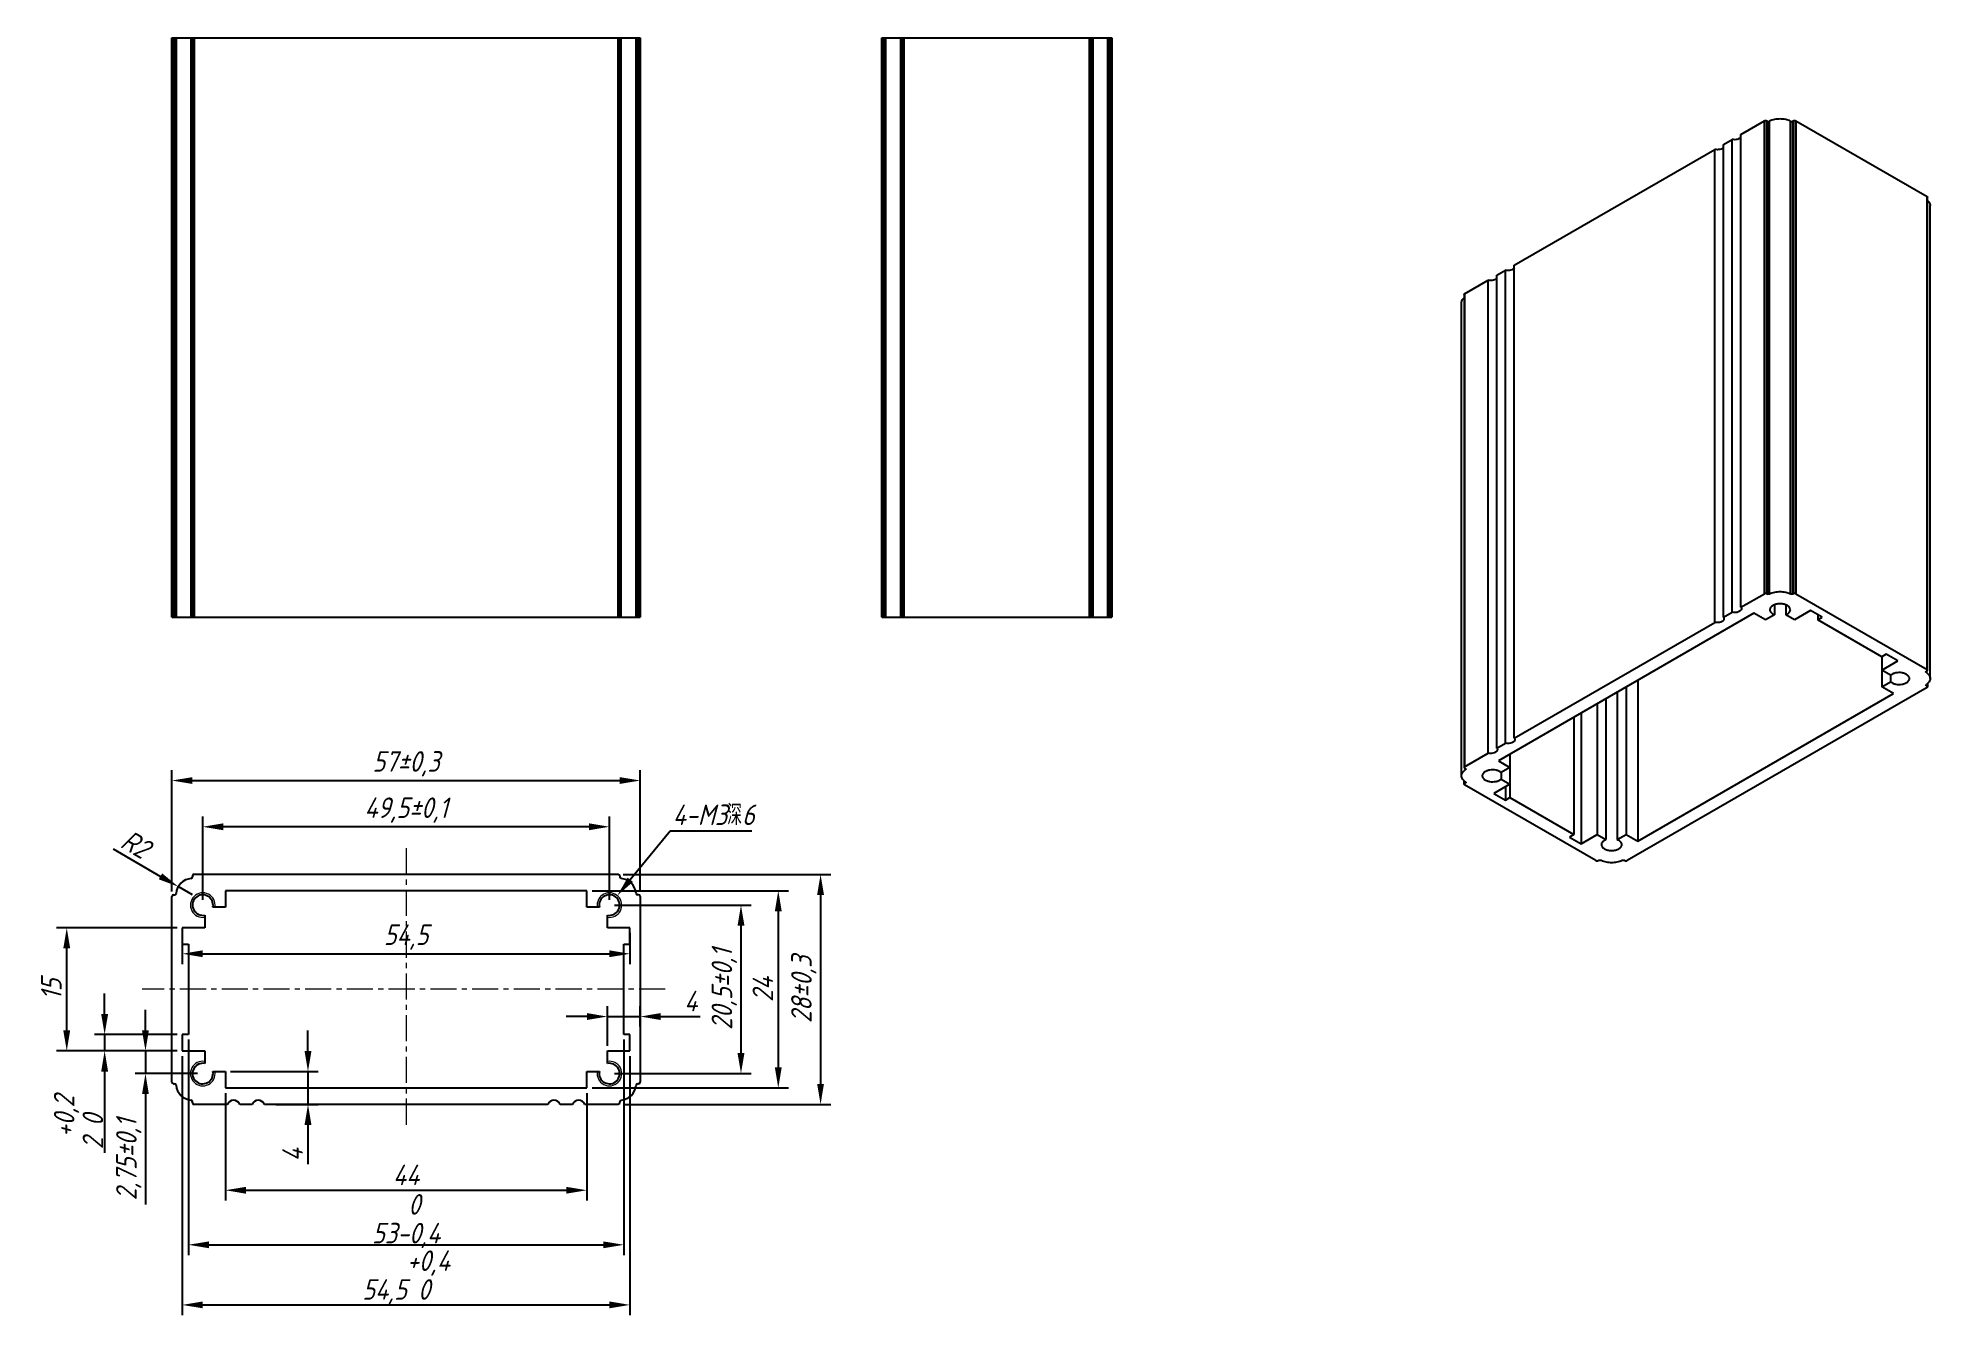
# Model space of a CAD drawing. Header units: millimetres. Extents: x 1992 to 2222, y 569 to 724.
import ezdxf

# ---------------------------------------------------------------- set-up
doc = ezdxf.new("R2010")
doc.units = ezdxf.units.MM
doc.header["$PDMODE"] = 35
doc.linetypes.add('CENTER', pattern=[50.8, 31.75, -6.35, 6.35, -6.35])
for name, color, linetype, lineweight in [('图层1', 3, 'Continuous', 25), ('图层3', 1, 'CENTER', 9), ('图层4', 6, 'Continuous', 13)]:
    doc.layers.add(name, color=color, linetype=linetype, lineweight=lineweight)
doc.styles.add('样式 1', font='gbeitc.shx')
doc.dimstyles.new('ISO-25', dxfattribs={"dimtxt": 2.5, "dimasz": 2.5, "dimexe": 1.25, "dimexo": 0.625, "dimtad": 1, "dimtxsty": '样式 1', "dimcen": 2.5, "dimadec": 0, "dimazin": 0, "dimtfac": 1, "dimtmove": 0, "dimatfit": 3, "dimfxl": 1, "dimarcsym": 0})
doc.dimstyles.new('ISO-25$3', dxfattribs={"dimtxt": 2.5, "dimasz": 2.5, "dimexe": 1.25, "dimexo": 0.625, "dimtad": 1, "dimtih": 1, "dimtoh": 1, "dimtxsty": '样式 1', "dimcen": 0, "dimadec": 0, "dimazin": 0, "dimtfac": 1, "dimtofl": 0, "dimtmove": 0, "dimatfit": 3, "dimfxl": 1, "dimarcsym": 0})

# ---------------------------------------------------------------- blocks, each defined once
blk = doc.blocks.new('*D0')
at = {"layer": 'Defpoints', "color": 0}
for p in [(2065.07, 633.78), (2008.07, 619.66), (2065.07, 619.66)]:
    blk.add_point(p, dxfattribs=at)
at = {"layer": '图层4', "color": 0, "lineweight": -2}
for p, q in [((2008.07, 620.29), (2008.07, 635.03)), ((2010.57, 633.78), (2062.57, 633.78)), ((2065.07, 620.29), (2065.07, 635.03))]:
    blk.add_line(p, q, dxfattribs=at)
at = {"layer": '图层4', "color": 0}
for points in [[(2010.57, 634.19), (2010.57, 633.36), (2008.07, 633.78)], [(2062.57, 634.19), (2062.57, 633.36), (2065.07, 633.78)]]:
    blk.add_solid(points, dxfattribs=at)
at = {"layer": '图层4', "color": 0, "insert": (2036.57, 635.81), "char_height": 2.5, "attachment_point": 5, "style": '样式 1'}
blk.add_mtext('57±0,3', dxfattribs=at)
blk = doc.blocks.new('*D1')
at = {"layer": 'Defpoints', "color": 0}
for p in [(2062.37, 622.36), (2062.37, 594.36), (2087.02, 594.36)]:
    blk.add_point(p, dxfattribs=at)
at = {"layer": '图层4', "color": 0, "lineweight": -2}
for p, q in [((2063, 622.36), (2088.27, 622.36)), ((2087.02, 619.86), (2087.02, 596.86)), ((2063, 594.36), (2088.27, 594.36))]:
    blk.add_line(p, q, dxfattribs=at)
at = {"layer": '图层4', "color": 0}
for points in [[(2086.6, 619.86), (2087.43, 619.86), (2087.02, 622.36)], [(2086.6, 596.86), (2087.43, 596.86), (2087.02, 594.36)]]:
    blk.add_solid(points, dxfattribs=at)
at = {"layer": '图层4', "color": 0, "insert": (2084.98, 608.36), "char_height": 2.5, "attachment_point": 5, "rotation": 90, "style": '样式 1'}
blk.add_mtext('28±0,3', dxfattribs=at)
blk = doc.blocks.new('*D2')
at = {"layer": 'Defpoints', "color": 0}
for p in [(2014.57, 596.37), (2058.57, 596.37), (2058.57, 583.91)]:
    blk.add_point(p, dxfattribs=at)
at = {"layer": '图层4', "color": 0, "lineweight": -2}
for p, q in [((2014.57, 595.74), (2014.57, 582.66)), ((2058.57, 595.74), (2058.57, 582.66)), ((2017.07, 583.91), (2056.07, 583.91))]:
    blk.add_line(p, q, dxfattribs=at)
at = {"layer": '图层4', "color": 0}
for points in [[(2017.07, 584.32), (2017.07, 583.49), (2014.57, 583.91)], [(2056.07, 584.32), (2056.07, 583.49), (2058.57, 583.91)]]:
    blk.add_solid(points, dxfattribs=at)
at = {"layer": '图层4', "color": 0, "insert": (2036.57, 585.78), "char_height": 2.5, "attachment_point": 5, "style": '样式 1'}
blk.add_mtext('44', dxfattribs=at)
blk = doc.blocks.new('*D3')
at = {"layer": 'Defpoints', "color": 0}
for p in [(2009.32, 600.86), (2063.82, 600.86), (2063.82, 569.95)]:
    blk.add_point(p, dxfattribs=at)
at = {"layer": '图层4', "color": 0, "lineweight": -2}
for p, q in [((2009.32, 600.24), (2009.32, 568.7)), ((2063.82, 600.24), (2063.82, 568.7)), ((2011.82, 569.95), (2061.32, 569.95))]:
    blk.add_line(p, q, dxfattribs=at)
at = {"layer": '图层4', "color": 0}
for points in [[(2011.82, 570.37), (2011.82, 569.54), (2009.32, 569.95)], [(2061.32, 570.37), (2061.32, 569.54), (2063.82, 569.95)]]:
    blk.add_solid(points, dxfattribs=at)
at = {"layer": '图层4', "color": 0, "insert": (2036.57, 573.29), "char_height": 2.5, "attachment_point": 5, "style": '样式 1'}
blk.add_mtext('54,5\\S+0,4^  0;', dxfattribs=at)
blk = doc.blocks.new('*D4')
at = {"layer": 'Defpoints', "color": 0}
for p in [(1995.27, 615.86), (2009.32, 615.86), (2009.32, 600.86)]:
    blk.add_point(p, dxfattribs=at)
at = {"layer": '图层4', "color": 0, "lineweight": -2}
for p, q in [((2008.7, 615.86), (1994.02, 615.86)), ((1995.27, 603.36), (1995.27, 613.36)), ((2008.7, 600.86), (1994.02, 600.86))]:
    blk.add_line(p, q, dxfattribs=at)
at = {"layer": '图层4', "color": 0}
for points in [[(1994.85, 613.36), (1995.68, 613.36), (1995.27, 615.86)], [(1994.85, 603.36), (1995.68, 603.36), (1995.27, 600.86)]]:
    blk.add_solid(points, dxfattribs=at)
at = {"layer": '图层4', "color": 0, "insert": (1993.39, 608.36), "char_height": 2.5, "attachment_point": 5, "rotation": 90, "style": '样式 1'}
blk.add_mtext('15', dxfattribs=at)
blk = doc.blocks.new('*D5')
at = {"layer": 'Defpoints', "color": 0}
for p in [(2009.32, 602.86), (1999.88, 600.86), (2009.32, 600.86)]:
    blk.add_point(p, dxfattribs=at)
at = {"layer": '图层4', "color": 0, "lineweight": -2}
for p, q in [((1999.88, 605.36), (1999.88, 607.86)), ((2008.7, 602.86), (1998.63, 602.86)), ((1999.88, 602.86), (1999.88, 600.86)), ((2008.7, 600.86), (1998.63, 600.86)), ((1999.88, 598.36), (1999.88, 588.47))]:
    blk.add_line(p, q, dxfattribs=at)
at = {"layer": '图层4', "color": 0}
for points in [[(1999.46, 605.36), (2000.3, 605.36), (1999.88, 602.86)], [(1999.46, 598.36), (2000.3, 598.36), (1999.88, 600.86)]]:
    blk.add_solid(points, dxfattribs=at)
at = {"layer": '图层4', "color": 0, "insert": (1996.7, 592.17), "char_height": 2.5, "attachment_point": 5, "rotation": 90, "style": '样式 1'}
blk.add_mtext('2\\S+0,2^  0;', dxfattribs=at)
blk = doc.blocks.new('*D6')
at = {"layer": 'Defpoints', "color": 0}
for p in [(2058.57, 620.36), (2058.57, 596.37), (2081.87, 596.37)]:
    blk.add_point(p, dxfattribs=at)
at = {"layer": '图层4', "color": 0, "lineweight": -2}
for p, q in [((2059.2, 620.36), (2083.12, 620.36)), ((2081.87, 617.86), (2081.87, 598.87)), ((2059.2, 596.37), (2083.12, 596.37))]:
    blk.add_line(p, q, dxfattribs=at)
at = {"layer": '图层4', "color": 0}
for points in [[(2081.45, 617.86), (2082.29, 617.86), (2081.87, 620.36)], [(2081.45, 598.87), (2082.29, 598.87), (2081.87, 596.37)]]:
    blk.add_solid(points, dxfattribs=at)
at = {"layer": '图层4', "color": 0, "insert": (2079.99, 608.36), "char_height": 2.5, "attachment_point": 5, "rotation": 90, "style": '样式 1'}
blk.add_mtext('24', dxfattribs=at)
blk = doc.blocks.new('*D8')
at = {"layer": 'Defpoints', "color": 0}
for p in [(2011.82, 628.15), (2011.82, 618.61), (2061.32, 618.61)]:
    blk.add_point(p, dxfattribs=at)
at = {"layer": '图层4', "color": 0, "lineweight": -2}
for p, q in [((2011.82, 619.24), (2011.82, 629.4)), ((2061.32, 619.24), (2061.32, 629.4)), ((2058.82, 628.15), (2014.32, 628.15))]:
    blk.add_line(p, q, dxfattribs=at)
at = {"layer": '图层4', "color": 0}
for points in [[(2014.32, 628.57), (2014.32, 627.73), (2011.82, 628.15)], [(2058.82, 628.57), (2058.82, 627.73), (2061.32, 628.15)]]:
    blk.add_solid(points, dxfattribs=at)
at = {"layer": '图层4', "color": 0, "insert": (2036.57, 630.18), "char_height": 2.5, "attachment_point": 5, "style": '样式 1'}
blk.add_mtext('49,5±0,1', dxfattribs=at)
blk = doc.blocks.new('*D9')
at = {"layer": 'Defpoints', "color": 0}
for p in [(2010.07, 602.86), (2063.07, 602.86), (2063.07, 577.27)]:
    blk.add_point(p, dxfattribs=at)
at = {"layer": '图层4', "color": 0, "lineweight": -2}
for p, q in [((2010.07, 602.24), (2010.07, 576.02)), ((2063.07, 602.24), (2063.07, 576.02)), ((2012.57, 577.27), (2060.57, 577.27))]:
    blk.add_line(p, q, dxfattribs=at)
at = {"layer": '图层4', "color": 0}
for points in [[(2012.57, 577.68), (2012.57, 576.85), (2010.07, 577.27)], [(2060.57, 577.68), (2060.57, 576.85), (2063.07, 577.27)]]:
    blk.add_solid(points, dxfattribs=at)
at = {"layer": '图层4', "color": 0, "insert": (2036.57, 580.44), "char_height": 2.5, "attachment_point": 5, "style": '样式 1'}
blk.add_mtext('53\\S 0^ -0,4;', dxfattribs=at)
blk = doc.blocks.new('*D10')
at = {"layer": 'Defpoints', "color": 0}
for p in [(2061.32, 618.61), (2061.32, 598.11), (2077.33, 598.11)]:
    blk.add_point(p, dxfattribs=at)
at = {"layer": '图层4', "color": 0, "lineweight": -2}
for p, q in [((2061.95, 618.61), (2078.58, 618.61)), ((2077.33, 616.11), (2077.33, 600.61)), ((2061.95, 598.11), (2078.58, 598.11))]:
    blk.add_line(p, q, dxfattribs=at)
at = {"layer": '图层4', "color": 0}
for points in [[(2076.91, 616.11), (2077.75, 616.11), (2077.33, 618.61)], [(2076.91, 600.61), (2077.75, 600.61), (2077.33, 598.11)]]:
    blk.add_solid(points, dxfattribs=at)
at = {"layer": '图层4', "color": 0, "insert": (2075.3, 608.36), "char_height": 2.5, "attachment_point": 5, "rotation": 90, "style": '样式 1'}
blk.add_mtext('20,5±0,1', dxfattribs=at)
blk = doc.blocks.new('*D11')
at = {"layer": 'Defpoints', "color": 0}
for p in [(2014.57, 598.36), (2024.63, 598.36), (2020.1, 594.36)]:
    blk.add_point(p, dxfattribs=at)
at = {"layer": '图层4', "color": 0, "lineweight": -2}
for p, q in [((2024.63, 600.86), (2024.63, 603.36)), ((2015.2, 598.36), (2025.88, 598.36)), ((2024.63, 598.36), (2024.63, 594.36)), ((2020.72, 594.36), (2025.88, 594.36)), ((2024.63, 591.86), (2024.63, 587.07))]:
    blk.add_line(p, q, dxfattribs=at)
at = {"layer": '图层4', "color": 0}
for points in [[(2024.21, 600.86), (2025.05, 600.86), (2024.63, 598.36)], [(2024.21, 591.86), (2025.05, 591.86), (2024.63, 594.36)]]:
    blk.add_solid(points, dxfattribs=at)
at = {"layer": '图层4', "color": 0, "insert": (2022.75, 588.22), "char_height": 2.5, "attachment_point": 5, "rotation": 90, "style": '样式 1'}
blk.add_mtext('4', dxfattribs=at)
blk = doc.blocks.new('*D12')
at = {"layer": 'Defpoints', "color": 0}
for p in [(2065.07, 605.05), (2065.07, 603.2), (2061.07, 600.86)]:
    blk.add_point(p, dxfattribs=at)
at = {"layer": '图层4', "color": 0, "lineweight": -2}
for p, q in [((2061.07, 601.49), (2061.07, 606.3)), ((2065.07, 603.82), (2065.07, 606.3)), ((2058.57, 605.05), (2056.07, 605.05)), ((2061.07, 605.05), (2065.07, 605.05)), ((2067.57, 605.05), (2072.36, 605.05))]:
    blk.add_line(p, q, dxfattribs=at)
at = {"layer": '图层4', "color": 0}
for points in [[(2058.57, 605.47), (2058.57, 604.63), (2061.07, 605.05)], [(2067.57, 605.47), (2067.57, 604.63), (2065.07, 605.05)]]:
    blk.add_solid(points, dxfattribs=at)
at = {"layer": '图层4', "color": 0, "insert": (2071.22, 606.93), "char_height": 2.5, "attachment_point": 5, "style": '样式 1'}
blk.add_mtext('4', dxfattribs=at)
blk = doc.blocks.new('*D13')
at = {"layer": 'Defpoints', "color": 0}
for p in [(2008.84, 620.86), (2010.57, 619.86)]:
    blk.add_point(p, dxfattribs=at)
at = {"layer": '图层4', "color": 0, "lineweight": -2}
for p, q in [((2000.9, 625.45), (2006.68, 622.11)), ((2010.57, 619.86), (2008.84, 620.86))]:
    blk.add_line(p, q, dxfattribs=at)
at = {"layer": '图层4', "color": 0}
blk.add_solid([(2006.88, 622.48), (2006.47, 621.75), (2008.84, 620.86)], dxfattribs=at)
at = {"layer": '图层4', "color": 0, "insert": (2003.64, 626.03), "char_height": 2.5, "attachment_point": 5, "rotation": 329.9799, "style": '样式 1'}
blk.add_mtext('R2', dxfattribs=at)
blk = doc.blocks.new('*D14')
at = {"layer": 'Defpoints', "color": 0}
for p in [(2062.27, 619.77), (2060.37, 617.45)]:
    blk.add_point(p, dxfattribs=at)
at = {"layer": '图层4', "color": 0, "lineweight": -2}
for p, q in [((2068.73, 627.63), (2063.86, 621.7)), ((2078.67, 627.63), (2068.73, 627.63))]:
    blk.add_line(p, q, dxfattribs=at)
at = {"layer": '图层4', "color": 0}
blk.add_solid([(2063.54, 621.97), (2064.18, 621.44), (2062.27, 619.77)], dxfattribs=at)
at = {"layer": '图层4', "color": 0, "insert": (2074.01, 629.61), "char_height": 2.5, "attachment_point": 5, "style": '样式 1'}
blk.add_mtext('4-M3{\\Ftxt,gbcbig|c134;深}6', dxfattribs=at)
blk = doc.blocks.new('*D21')
at = {"layer": 'Defpoints', "color": 0}
for p in [(2004.85, 600.86), (2009.32, 600.86), (2011.82, 598.11)]:
    blk.add_point(p, dxfattribs=at)
at = {"layer": '图层4', "color": 0, "lineweight": -2}
for p, q in [((2004.85, 603.36), (2004.85, 605.86)), ((2008.7, 600.86), (2003.6, 600.86)), ((2004.85, 600.86), (2004.85, 598.11)), ((2011.2, 598.11), (2003.6, 598.11)), ((2004.85, 595.61), (2004.85, 582.18))]:
    blk.add_line(p, q, dxfattribs=at)
at = {"layer": '图层4', "color": 0}
for points in [[(2004.43, 603.36), (2005.26, 603.36), (2004.85, 600.86)], [(2004.43, 595.61), (2005.26, 595.61), (2004.85, 598.11)]]:
    blk.add_solid(points, dxfattribs=at)
at = {"layer": '图层4', "color": 0, "insert": (2002.82, 587.64), "char_height": 2.5, "attachment_point": 5, "rotation": 90, "style": '样式 1'}
blk.add_mtext('2,75±0,1', dxfattribs=at)
blk = doc.blocks.new('*D30')
at = {"layer": 'Defpoints', "color": 0}
for p in [(2009.32, 615.86), (2063.82, 615.86), (2063.82, 612.69)]:
    blk.add_point(p, dxfattribs=at)
at = {"layer": '图层4', "color": 0, "lineweight": -2}
for p, q in [((2009.32, 615.24), (2009.32, 611.44)), ((2063.82, 615.24), (2063.82, 611.44)), ((2011.82, 612.69), (2061.32, 612.69))]:
    blk.add_line(p, q, dxfattribs=at)
at = {"layer": '图层4', "color": 0}
for points in [[(2011.82, 613.11), (2011.82, 612.28), (2009.32, 612.69)], [(2061.32, 613.11), (2061.32, 612.28), (2063.82, 612.69)]]:
    blk.add_solid(points, dxfattribs=at)
at = {"layer": '图层4', "color": 0, "insert": (2036.57, 614.72), "char_height": 2.5, "attachment_point": 5, "style": '样式 1'}
blk.add_mtext('54,5', dxfattribs=at)

msp = doc.modelspace()

# ---------------------------------------------------------------- linework, layer by layer
at = {"layer": '图层1'}
for p, q in [((2008.071, 653.677), (2008.071, 724.177)), ((2008.071, 724.177), (2065.071, 724.177)), ((2008.271, 653.677), (2008.271, 724.177)), ((2008.381, 724.177), (2008.381, 653.677)), ((2008.58, 724.177), (2008.58, 653.677)), ((2010.39, 724.177), (2010.39, 653.677)), ((2010.571, 724.177), (2010.571, 653.677)), ((2010.771, 724.177), (2010.771, 653.677)), ((2062.371, 653.677), (2062.371, 724.177)), ((2062.571, 653.677), (2062.571, 724.177)), ((2062.753, 653.677), (2062.753, 724.177)), ((2064.563, 653.677), (2064.563, 724.177)), ((2064.762, 653.677), (2064.762, 724.177)), ((2064.871, 724.177), (2064.871, 653.677)), ((2065.071, 724.177), (2065.071, 653.677)), ((2094.46, 653.677), (2094.46, 724.177)), ((2094.46, 724.177), (2122.46, 724.177)), ((2094.66, 653.677), (2094.66, 724.177)), ((2094.769, 653.677), (2094.769, 724.177)), ((2094.969, 653.677), (2094.969, 724.177)), ((2096.779, 653.677), (2096.779, 724.177)), ((2096.96, 724.177), (2096.96, 653.677)), ((2097.16, 724.177), (2097.16, 653.677)), ((2119.76, 653.677), (2119.76, 724.177)), ((2119.96, 653.677), (2119.96, 724.177)), ((2120.142, 724.177), (2120.142, 653.677)), ((2121.952, 724.177), (2121.952, 653.677)), ((2122.151, 724.177), (2122.151, 653.677)), ((2122.26, 724.177), (2122.26, 653.677)), ((2122.46, 724.177), (2122.46, 653.677)), ((2199.031, 712.431), (2201.895, 714.084)), ((2201.895, 656.521), (2201.895, 714.084)), ((2202.177, 656.521), (2202.177, 714.084)), ((2202.177, 714.084), (2202.255, 714.04)), ((2202.255, 656.476), (2202.255, 714.04)), ((2202.524, 656.469), (2202.524, 714.033)), ((2205.084, 656.469), (2205.084, 714.033)), ((2205.43, 714.084), (2205.353, 714.04)), ((2205.353, 656.476), (2205.353, 714.04)), ((2205.43, 714.084), (2205.43, 656.521)), ((2205.713, 714.084), (2205.713, 656.521)), ((2205.713, 714.084), (2221.694, 704.858)), ((2196.91, 711.206), (2197.97, 711.819)), ((2197.97, 654.255), (2197.97, 711.819)), ((2199.031, 654.868), (2199.031, 712.431)), ((2171.454, 696.51), (2195.849, 710.594)), ((2195.849, 653.031), (2195.849, 710.594)), ((2196.91, 653.643), (2196.91, 711.206)), ((2221.694, 647.295), (2221.694, 704.858)), ((2221.752, 647.213), (2221.752, 704.776)), ((2222.067, 646.192), (2222.067, 703.756)), ((2169.332, 695.285), (2170.393, 695.897)), ((2170.393, 638.334), (2170.393, 695.897)), ((2171.454, 638.946), (2171.454, 696.51)), ((2165.408, 693.019), (2168.272, 694.673)), ((2168.272, 637.109), (2168.272, 694.673)), ((2169.332, 637.722), (2169.332, 695.285)), ((2165.034, 634.354), (2165.034, 691.917)), ((2165.349, 692.938), (2165.349, 635.374)), ((2165.408, 693.019), (2165.408, 635.456)), ((2199.031, 654.868), (2201.895, 656.521)), ((2202.177, 656.521), (2202.255, 656.476)), ((2205.43, 656.521), (2205.353, 656.476)), ((2205.713, 656.521), (2221.694, 647.295)), ((2200.623, 654.152), (2169.511, 636.19)), ((2196.91, 653.643), (2197.97, 654.255)), ((2202.036, 653.337), (2200.623, 654.152)), ((2203.115, 655.154), (2203.115, 653.959)), ((2204.493, 655.154), (2204.493, 653.959)), ((2207.516, 654.459), (2205.572, 653.337)), ((2208.93, 653.643), (2207.516, 654.459)), ((2008.071, 653.677), (2065.071, 653.677)), ((2094.46, 653.677), (2122.46, 653.677)), ((2171.454, 638.946), (2195.849, 653.031)), ((2203.115, 653.959), (2202.036, 653.337)), ((2205.572, 653.337), (2204.493, 653.959)), ((2208.4, 653.949), (2208.4, 653.337)), ((2208.4, 653.337), (2208.93, 653.643)), ((2216.178, 648.846), (2208.4, 653.337)), ((2216.708, 649.152), (2216.178, 648.846)), ((2216.178, 648.846), (2216.178, 645.172)), ((2216.178, 647.213), (2218.123, 648.336)), ((2217.257, 646.59), (2216.178, 647.213)), ((2218.123, 648.336), (2216.708, 649.152)), ((2185.065, 645.17), (2185.065, 627.209)), ((2221.694, 645.09), (2185.207, 624.025)), ((2186.478, 645.986), (2186.478, 626.394)), ((2216.178, 645.172), (2217.257, 645.795)), ((2217.591, 644.356), (2216.178, 645.172)), ((2217.257, 646.59), (2217.257, 645.795)), ((2221.558, 647.005), (2221.566, 647.038)), ((2221.558, 645.38), (2221.562, 645.403)), ((2221.604, 647.075), (2221.604, 646.931)), ((2221.694, 647.131), (2221.616, 647.087)), ((2221.616, 645.454), (2221.616, 645.298)), ((2221.694, 645.253), (2221.616, 645.298)), ((2221.694, 645.532), (2221.694, 645.253)), ((2221.752, 645.584), (2221.752, 645.172)), ((2181.53, 643.129), (2181.53, 627.209)), ((2182.608, 643.752), (2182.608, 626.587)), ((2183.987, 644.547), (2183.987, 626.587)), ((2186.478, 626.394), (2217.591, 644.356)), ((2178.701, 641.496), (2178.701, 627.209)), ((2179.585, 642.006), (2179.585, 626.087)), ((2169.332, 637.722), (2170.393, 638.334)), ((2165.408, 635.456), (2168.272, 637.109)), ((2169.511, 636.19), (2170.923, 635.374)), ((2170.923, 637.005), (2170.923, 631.7)), ((2165.349, 633.333), (2165.349, 633.745)), ((2165.408, 635.292), (2165.485, 635.248)), ((2165.408, 633.415), (2165.408, 633.694)), ((2165.408, 633.415), (2165.485, 633.459)), ((2165.485, 633.615), (2165.485, 633.459)), ((2165.497, 635.236), (2165.497, 635.092)), ((2170.923, 635.374), (2169.845, 634.751)), ((2169.845, 634.751), (2169.845, 633.956)), ((2169.845, 633.956), (2170.923, 633.333)), ((2181.388, 624.025), (2165.408, 633.251)), ((2170.923, 633.333), (2168.979, 632.21)), ((2168.979, 632.21), (2170.393, 631.394)), ((2170.393, 633.027), (2170.393, 631.394)), ((2170.393, 631.394), (2170.923, 631.7)), ((2170.923, 631.7), (2178.701, 627.209)), ((2178.701, 627.209), (2178.171, 626.903)), ((2178.171, 626.903), (2179.585, 626.087)), ((2179.585, 626.087), (2181.53, 627.209)), ((2181.53, 627.209), (2182.608, 626.587)), ((2183.987, 626.587), (2185.065, 627.209)), ((2185.065, 627.209), (2186.478, 626.394)), ((2010.571, 622.164), (2010.571, 622.055)), ((2010.771, 622.364), (2062.371, 622.364)), ((2062.571, 622.164), (2062.571, 622.055)), ((2181.671, 624.025), (2181.748, 624.069)), ((2184.924, 624.025), (2184.847, 624.069)), ((2008.071, 597.064), (2008.071, 619.664)), ((2008.271, 619.864), (2008.381, 619.864)), ((2014.571, 620.361), (2014.571, 618.364)), ((2058.571, 620.361), (2014.571, 620.361)), ((2058.571, 618.364), (2058.571, 620.361)), ((2064.871, 619.864), (2064.762, 619.864)), ((2065.071, 619.664), (2065.071, 597.064)), ((2012.071, 617.389), (2012.071, 615.864)), ((2014.571, 618.364), (2013.046, 618.364)), ((2060.097, 618.364), (2058.571, 618.364)), ((2061.071, 615.864), (2061.071, 617.389)), ((2009.321, 615.864), (2009.321, 613.864)), ((2012.071, 615.864), (2009.321, 615.864)), ((2063.821, 615.864), (2061.071, 615.864)), ((2063.821, 613.864), (2063.821, 615.864)), ((2009.321, 613.864), (2010.071, 613.864)), ((2010.071, 613.864), (2010.071, 602.864)), ((2063.071, 613.864), (2063.821, 613.864)), ((2063.071, 602.864), (2063.071, 613.864)), ((2009.321, 602.864), (2009.321, 600.864)), ((2010.071, 602.864), (2009.321, 602.864)), ((2063.821, 602.864), (2063.071, 602.864)), ((2063.821, 600.864), (2063.821, 602.864)), ((2009.321, 600.864), (2012.071, 600.864)), ((2012.071, 600.864), (2012.071, 599.338)), ((2061.071, 600.864), (2063.821, 600.864)), ((2061.071, 599.338), (2061.071, 600.864)), ((2008.271, 596.864), (2008.381, 596.864)), ((2013.046, 598.364), (2014.571, 598.364)), ((2014.571, 598.364), (2014.571, 596.366)), ((2058.571, 598.364), (2060.097, 598.364)), ((2058.571, 596.366), (2058.571, 598.364)), ((2064.871, 596.864), (2064.762, 596.864)), ((2010.571, 594.564), (2010.571, 594.673)), ((2014.821, 594.364), (2010.771, 594.364)), ((2014.571, 596.366), (2058.571, 596.366)), ((2017.821, 594.364), (2016.321, 594.364)), ((2053.821, 594.364), (2019.321, 594.364)), ((2056.821, 594.364), (2055.321, 594.364)), ((2062.371, 594.364), (2058.321, 594.364)), ((2062.571, 594.564), (2062.571, 594.673))]:
    msp.add_line(p, q, dxfattribs=at)
for centre, radius, start, end in [((2010.571, 619.864), 2, 95.21591, 174.78409), ((2010.371, 622.055), 0.2, 275.21591, 0), ((2010.771, 622.164), 0.2, 90, 180), ((2062.371, 622.164), 0.2, 0, 90), ((2062.771, 622.055), 0.2, 180, 264.78409), ((2062.571, 619.864), 2, 5.21591, 84.78409), ((2008.271, 619.664), 0.2, 90, 180), ((2008.381, 620.064), 0.2, 270, 354.78409), ((2011.821, 618.614), 1.25, 348.46304, 281.53696), ((2061.321, 618.614), 1.25, 258.46304, 191.53696), ((2064.762, 620.064), 0.2, 185.21591, 270), ((2064.871, 619.664), 0.2, 0, 90), ((2011.821, 598.114), 1.25, 78.46304, 11.53696), ((2061.321, 598.114), 1.25, 168.46304, 101.53696), ((2008.271, 597.064), 0.2, 180, 270), ((2008.381, 596.664), 0.2, 5.21591, 90), ((2010.571, 596.864), 2, 185.21591, 264.78409), ((2062.571, 596.864), 2, 275.21591, 354.78409), ((2064.762, 596.664), 0.2, 90, 174.78409), ((2064.871, 597.064), 0.2, 270, 0), ((2010.371, 594.673), 0.2, 0, 84.78409), ((2010.771, 594.564), 0.2, 180, 270), ((2015.571, 594.051), 0.813, 22.61986, 157.38014), ((2018.571, 594.051), 0.813, 22.61986, 157.38014), ((2054.571, 594.051), 0.813, 22.61986, 157.38014), ((2057.571, 594.051), 0.813, 22.61986, 157.38014), ((2062.371, 594.564), 0.2, 270, 0), ((2062.771, 594.673), 0.2, 95.21591, 180)]:
    msp.add_arc(centre, radius, start, end, dxfattribs=at)
at = {"layer": '图层1', "color": 4, "lineweight": 9}
for centre, start, end in [((2011.821, 618.614), 350.40593, 279.59407), ((2061.321, 618.614), 260.40593, 189.59407), ((2011.821, 598.114), 80.40593, 9.59407), ((2061.321, 598.114), 170.40593, 99.59407)]:
    msp.add_arc(centre, 1.5, start, end, dxfattribs=at)
at = {"layer": '图层1'}
for points, knots in [([(2201.895, 714.084), (2201.937, 714.109), (2202.036, 714.128), (2202.136, 714.109), (2202.177, 714.084)], [0, 0, 0, 0, 0.5000005, 1, 1, 1, 1]), ([(2202.255, 714.04), (2202.294, 714.017), (2202.388, 713.997), (2202.482, 714.013), (2202.524, 714.033)], [0, 0, 0, 0, 0.4943952, 1, 1, 1, 1]), ([(2205.084, 714.033), (2204.894, 714.124), (2204.471, 714.258), (2203.804, 714.322), (2203.137, 714.258), (2202.714, 714.124), (2202.524, 714.033)], [0, 0, 0, 0, 0.2399993, 0.4999995, 0.76, 1, 1, 1, 1]), ([(2205.084, 714.033), (2205.126, 714.013), (2205.22, 713.997), (2205.314, 714.017), (2205.353, 714.04)], [0, 0, 0, 0, 0.5056038, 1, 1, 1, 1]), ([(2205.43, 714.084), (2205.472, 714.109), (2205.572, 714.128), (2205.671, 714.109), (2205.713, 714.084)], [0, 0, 0, 0, 0.5000005, 1, 1, 1, 1]), ([(2199.039, 712.085), (2198.996, 712.021), (2198.858, 711.906), (2198.594, 711.808), (2198.287, 711.771), (2198.073, 711.794), (2197.97, 711.819)], [0, 0, 0, 0, 0.2020336, 0.4490283, 0.7241507, 1, 1, 1, 1]), ([(2196.917, 710.861), (2196.875, 710.796), (2196.737, 710.681), (2196.473, 710.583), (2196.165, 710.547), (2195.952, 710.569), (2195.849, 710.594)], [0, 0, 0, 0, 0.2020336, 0.4490283, 0.7241507, 1, 1, 1, 1]), ([(2221.694, 704.858), (2221.71, 704.849), (2221.739, 704.827), (2221.752, 704.792), (2221.752, 704.776)], [0, 0, 0, 0, 0.5507517, 1, 1, 1, 1]), ([(2221.763, 704.368), (2221.854, 704.284), (2221.971, 704.141), (2222.054, 703.92), (2222.067, 703.81), (2222.067, 703.756)], [0, 0, 0, 0, 0.5293608, 0.7689686, 1, 1, 1, 1]), ([(2171.462, 696.164), (2171.419, 696.099), (2171.281, 695.984), (2171.017, 695.886), (2170.709, 695.85), (2170.496, 695.873), (2170.393, 695.897)], [0, 0, 0, 0, 0.2020336, 0.4490283, 0.7241507, 1, 1, 1, 1]), ([(2169.34, 694.939), (2169.297, 694.874), (2169.159, 694.76), (2168.896, 694.661), (2168.588, 694.625), (2168.375, 694.648), (2168.272, 694.673)], [0, 0, 0, 0, 0.2020336, 0.4490283, 0.7241507, 1, 1, 1, 1]), ([(2165.034, 691.917), (2165.034, 691.971), (2165.048, 692.081), (2165.13, 692.302), (2165.247, 692.445), (2165.338, 692.529)], [0, 0, 0, 0, 0.2310306, 0.4706381, 1, 1, 1, 1]), ([(2165.349, 692.938), (2165.349, 692.953), (2165.363, 692.988), (2165.391, 693.01), (2165.408, 693.019)], [0, 0, 0, 0, 0.4492476, 1, 1, 1, 1]), ([(2202.177, 656.521), (2202.136, 656.545), (2202.036, 656.564), (2201.937, 656.545), (2201.895, 656.521)], [0, 0, 0, 0, 0.4999995, 1, 1, 1, 1]), ([(2202.524, 656.469), (2202.482, 656.449), (2202.388, 656.434), (2202.294, 656.454), (2202.255, 656.476)], [0, 0, 0, 0, 0.5056048, 1, 1, 1, 1]), ([(2205.084, 656.469), (2204.894, 656.561), (2204.471, 656.694), (2203.804, 656.759), (2203.137, 656.694), (2202.714, 656.561), (2202.524, 656.469)], [0, 0, 0, 0, 0.2399993, 0.4999995, 0.76, 1, 1, 1, 1]), ([(2205.353, 656.476), (2205.314, 656.454), (2205.22, 656.434), (2205.126, 656.449), (2205.084, 656.469)], [0, 0, 0, 0, 0.4943962, 1, 1, 1, 1]), ([(2205.713, 656.521), (2205.671, 656.545), (2205.572, 656.564), (2205.472, 656.545), (2205.43, 656.521)], [0, 0, 0, 0, 0.4999995, 1, 1, 1, 1]), ([(2199.092, 654.689), (2199.092, 654.65), (2199.074, 654.568), (2198.997, 654.459), (2198.88, 654.366), (2198.67, 654.264), (2198.357, 654.205), (2198.097, 654.225), (2197.97, 654.255)], [0, 0, 0, 0, 0.0874091, 0.184031, 0.2950585, 0.4212081, 0.7058435, 1, 1, 1, 1]), ([(2199.031, 654.868), (2199.05, 654.841), (2199.081, 654.784), (2199.092, 654.72), (2199.092, 654.689)], [0, 0, 0, 0, 0.5162639, 1, 1, 1, 1]), ([(2205.054, 654.561), (2205.054, 654.609), (2205.036, 654.708), (2204.961, 654.846), (2204.842, 654.971), (2204.623, 655.122), (2204.271, 655.25), (2203.804, 655.301), (2203.337, 655.25), (2202.985, 655.122), (2202.765, 654.971), (2202.647, 654.846), (2202.571, 654.708), (2202.554, 654.609), (2202.554, 654.561)], [0, 0, 0, 0, 0.0454279, 0.0940681, 0.1481412, 0.2085915, 0.3468423, 0.5, 0.6531577, 0.7914085, 0.8518588, 0.9059319, 0.9545721, 1, 1, 1, 1]), ([(2202.554, 654.561), (2202.554, 654.501), (2202.583, 654.374), (2202.703, 654.205), (2202.885, 654.062), (2203.033, 653.99), (2203.115, 653.959)], [0, 0, 0, 0, 0.2072354, 0.4364994, 0.7003711, 1, 1, 1, 1]), ([(2204.493, 653.959), (2204.574, 653.99), (2204.723, 654.062), (2204.905, 654.205), (2205.025, 654.374), (2205.054, 654.501), (2205.054, 654.561)], [0, 0, 0, 0, 0.2996293, 0.5635011, 0.792765, 1, 1, 1, 1]), ([(2196.971, 653.465), (2196.971, 653.426), (2196.952, 653.343), (2196.876, 653.234), (2196.758, 653.141), (2196.548, 653.039), (2196.236, 652.98), (2195.976, 653), (2195.849, 653.031)], [0, 0, 0, 0, 0.0874091, 0.184031, 0.2950585, 0.4212081, 0.7058435, 1, 1, 1, 1]), ([(2196.91, 653.643), (2196.929, 653.616), (2196.959, 653.559), (2196.971, 653.495), (2196.971, 653.465)], [0, 0, 0, 0, 0.5162639, 1, 1, 1, 1]), ([(2221.752, 647.213), (2221.752, 647.229), (2221.739, 647.263), (2221.71, 647.285), (2221.694, 647.295)], [0, 0, 0, 0, 0.4492483, 1, 1, 1, 1]), ([(2221.694, 647.131), (2221.71, 647.141), (2221.739, 647.163), (2221.752, 647.197), (2221.752, 647.213)], [0, 0, 0, 0, 0.5507524, 1, 1, 1, 1]), ([(2219.549, 646.192), (2219.549, 646.231), (2219.538, 646.311), (2219.489, 646.425), (2219.409, 646.532), (2219.259, 646.667), (2219.008, 646.801), (2218.653, 646.897), (2218.265, 646.926), (2217.881, 646.885), (2217.535, 646.779), (2217.337, 646.66), (2217.257, 646.59)], [0, 0, 0, 0, 0.0432008, 0.0884891, 0.1374838, 0.1911642, 0.3130328, 0.4515289, 0.5989051, 0.7454195, 0.8814935, 1, 1, 1, 1]), ([(2217.257, 645.795), (2217.337, 645.725), (2217.535, 645.606), (2217.881, 645.5), (2218.265, 645.459), (2218.653, 645.488), (2219.008, 645.583), (2219.259, 645.718), (2219.409, 645.853), (2219.489, 645.96), (2219.538, 646.074), (2219.549, 646.154), (2219.549, 646.192)], [0, 0, 0, 0, 0.1185061, 0.2545798, 0.4010942, 0.5484705, 0.6869668, 0.8088356, 0.8625161, 0.9115109, 0.9567992, 1, 1, 1, 1]), ([(2221.604, 646.931), (2221.591, 646.941), (2221.568, 646.961), (2221.558, 646.991), (2221.558, 647.005)], [0, 0, 0, 0, 0.5420631, 1, 1, 1, 1]), ([(2221.616, 645.298), (2221.6, 645.308), (2221.571, 645.329), (2221.558, 645.364), (2221.558, 645.38)], [0, 0, 0, 0, 0.5503188, 1, 1, 1, 1]), ([(2221.562, 645.403), (2221.564, 645.408), (2221.573, 645.428), (2221.59, 645.444), (2221.604, 645.454)], [0, 0, 0, 0, 0.2279764, 1, 1, 1, 1]), ([(2221.566, 647.038), (2221.569, 647.043), (2221.582, 647.063), (2221.601, 647.078), (2221.616, 647.087)], [0, 0, 0, 0, 0.2265976, 1, 1, 1, 1]), ([(2221.604, 646.931), (2221.675, 646.882), (2221.802, 646.779), (2221.952, 646.596), (2222.046, 646.399), (2222.067, 646.26), (2222.067, 646.192)], [0, 0, 0, 0, 0.2842387, 0.5417195, 0.7771111, 1, 1, 1, 1]), ([(2222.067, 646.192), (2222.067, 646.125), (2222.046, 645.986), (2221.952, 645.789), (2221.802, 645.606), (2221.675, 645.502), (2221.604, 645.454)], [0, 0, 0, 0, 0.2228885, 0.4582799, 0.7157608, 1, 1, 1, 1]), ([(2221.752, 645.172), (2221.752, 645.187), (2221.739, 645.222), (2221.71, 645.244), (2221.694, 645.253)], [0, 0, 0, 0, 0.4492483, 1, 1, 1, 1]), ([(2221.694, 645.09), (2221.71, 645.1), (2221.739, 645.121), (2221.752, 645.156), (2221.752, 645.172)], [0, 0, 0, 0, 0.5507524, 1, 1, 1, 1]), ([(2171.515, 638.768), (2171.515, 638.729), (2171.496, 638.647), (2171.42, 638.538), (2171.302, 638.444), (2171.092, 638.343), (2170.78, 638.283), (2170.52, 638.304), (2170.393, 638.334)], [0, 0, 0, 0, 0.0874091, 0.184031, 0.2950585, 0.4212081, 0.7058435, 1, 1, 1, 1]), ([(2171.454, 638.946), (2171.473, 638.92), (2171.503, 638.863), (2171.515, 638.799), (2171.515, 638.768)], [0, 0, 0, 0, 0.5162639, 1, 1, 1, 1]), ([(2169.393, 637.543), (2169.393, 637.504), (2169.375, 637.422), (2169.298, 637.313), (2169.181, 637.22), (2168.971, 637.118), (2168.659, 637.059), (2168.399, 637.079), (2168.272, 637.109)], [0, 0, 0, 0, 0.0874091, 0.184031, 0.2950585, 0.4212081, 0.7058435, 1, 1, 1, 1]), ([(2169.332, 637.722), (2169.351, 637.695), (2169.382, 637.638), (2169.393, 637.574), (2169.393, 637.543)], [0, 0, 0, 0, 0.5162639, 1, 1, 1, 1]), ([(2165.034, 634.354), (2165.034, 634.421), (2165.056, 634.56), (2165.149, 634.757), (2165.299, 634.94), (2165.427, 635.044), (2165.497, 635.092)], [0, 0, 0, 0, 0.2228885, 0.4582799, 0.7157608, 1, 1, 1, 1]), ([(2165.497, 633.615), (2165.427, 633.664), (2165.299, 633.767), (2165.149, 633.95), (2165.056, 634.147), (2165.034, 634.286), (2165.034, 634.354)], [0, 0, 0, 0, 0.2842387, 0.5417195, 0.7771111, 1, 1, 1, 1]), ([(2165.408, 635.456), (2165.391, 635.446), (2165.363, 635.424), (2165.349, 635.39), (2165.349, 635.374)], [0, 0, 0, 0, 0.5507524, 1, 1, 1, 1]), ([(2165.349, 635.374), (2165.349, 635.359), (2165.363, 635.324), (2165.391, 635.302), (2165.408, 635.292)], [0, 0, 0, 0, 0.4492483, 1, 1, 1, 1]), ([(2165.408, 633.415), (2165.391, 633.405), (2165.363, 633.383), (2165.349, 633.349), (2165.349, 633.333)], [0, 0, 0, 0, 0.5507524, 1, 1, 1, 1]), ([(2165.485, 635.248), (2165.501, 635.238), (2165.53, 635.217), (2165.544, 635.182), (2165.544, 635.166)], [0, 0, 0, 0, 0.5503188, 1, 1, 1, 1]), ([(2165.544, 633.541), (2165.544, 633.525), (2165.53, 633.49), (2165.501, 633.469), (2165.485, 633.459)], [0, 0, 0, 0, 0.4496805, 1, 1, 1, 1]), ([(2165.544, 635.166), (2165.544, 635.153), (2165.533, 635.122), (2165.511, 635.102), (2165.497, 635.092)], [0, 0, 0, 0, 0.4579361, 1, 1, 1, 1]), ([(2165.497, 633.615), (2165.511, 633.605), (2165.533, 633.585), (2165.544, 633.555), (2165.544, 633.541)], [0, 0, 0, 0, 0.5420631, 1, 1, 1, 1]), ([(2169.845, 634.751), (2169.765, 634.821), (2169.566, 634.94), (2169.221, 635.046), (2168.836, 635.087), (2168.448, 635.058), (2168.093, 634.962), (2167.842, 634.828), (2167.692, 634.693), (2167.613, 634.586), (2167.563, 634.472), (2167.552, 634.392), (2167.552, 634.354)], [0, 0, 0, 0, 0.1185061, 0.2545798, 0.4010942, 0.5484705, 0.6869668, 0.8088356, 0.8625161, 0.9115109, 0.9567992, 1, 1, 1, 1]), ([(2167.552, 634.354), (2167.552, 634.315), (2167.563, 634.235), (2167.613, 634.121), (2167.692, 634.014), (2167.842, 633.879), (2168.093, 633.745), (2168.448, 633.649), (2168.836, 633.62), (2169.221, 633.661), (2169.566, 633.767), (2169.765, 633.886), (2169.845, 633.956)], [0, 0, 0, 0, 0.0432008, 0.0884891, 0.1374838, 0.1911642, 0.3130328, 0.4515289, 0.5989051, 0.7454195, 0.8814935, 1, 1, 1, 1]), ([(2165.349, 633.333), (2165.349, 633.317), (2165.363, 633.283), (2165.391, 633.261), (2165.408, 633.251)], [0, 0, 0, 0, 0.4492483, 1, 1, 1, 1]), ([(2182.608, 626.587), (2182.527, 626.556), (2182.379, 626.484), (2182.196, 626.341), (2182.077, 626.172), (2182.048, 626.045), (2182.048, 625.985)], [0, 0, 0, 0, 0.2996293, 0.5635011, 0.792765, 1, 1, 1, 1]), ([(2184.548, 625.985), (2184.547, 626.045), (2184.518, 626.172), (2184.399, 626.341), (2184.216, 626.484), (2184.068, 626.556), (2183.987, 626.587)], [0, 0, 0, 0, 0.2072354, 0.4364994, 0.7003711, 1, 1, 1, 1]), ([(2182.048, 625.985), (2182.048, 625.937), (2182.065, 625.838), (2182.14, 625.7), (2182.259, 625.575), (2182.479, 625.424), (2182.831, 625.296), (2183.298, 625.245), (2183.764, 625.296), (2184.116, 625.424), (2184.336, 625.575), (2184.455, 625.7), (2184.53, 625.838), (2184.548, 625.937), (2184.548, 625.985)], [0, 0, 0, 0, 0.0454279, 0.0940681, 0.1481412, 0.2085915, 0.3468423, 0.5, 0.6531577, 0.7914085, 0.8518588, 0.9059319, 0.9545721, 1, 1, 1, 1]), ([(2181.388, 624.025), (2181.43, 624.001), (2181.53, 623.982), (2181.629, 624.001), (2181.671, 624.025)], [0, 0, 0, 0, 0.4999995, 1, 1, 1, 1]), ([(2181.748, 624.069), (2181.788, 624.092), (2181.882, 624.112), (2181.976, 624.097), (2182.018, 624.077)], [0, 0, 0, 0, 0.4943962, 1, 1, 1, 1]), ([(2182.018, 624.077), (2182.207, 623.985), (2182.63, 623.852), (2183.298, 623.787), (2183.965, 623.852), (2184.388, 623.985), (2184.577, 624.077)], [0, 0, 0, 0, 0.2399993, 0.4999995, 0.76, 1, 1, 1, 1]), ([(2184.577, 624.077), (2184.619, 624.097), (2184.713, 624.112), (2184.807, 624.092), (2184.847, 624.069)], [0, 0, 0, 0, 0.5056048, 1, 1, 1, 1]), ([(2184.924, 624.025), (2184.966, 624.001), (2185.065, 623.982), (2185.165, 624.001), (2185.207, 624.025)], [0, 0, 0, 0, 0.4999995, 1, 1, 1, 1])]:
    msp.add_open_spline(points, degree=3, knots=knots, dxfattribs=at)
at = {"layer": '图层3', "ltscale": 0.1}
for p, q in [((2036.571, 625.545), (2036.571, 591.887)), ((2068.102, 608.364), (2004.437, 608.364))]:
    msp.add_line(p, q, dxfattribs=at)

# ---------------------------------------------------------------- dimensions: what is measured, and where the dimension line sits
at = {"layer": '图层4'}
for base, p1, p2, override, picture, middle in [((2065.071, 633.778), (2008.071, 619.664), (2065.071, 619.664), {"dimgap": 0.625, "dimtol": 1, "dimlim": 0, "dimtp": 0.3, "dimtm": 0.3}, '*D0', (2036.571, 635.81)), ((2011.821, 628.149), (2061.321, 618.614), (2011.821, 618.614), {"dimtol": 1, "dimtp": 0.1, "dimtm": 0.1}, '*D8', (2036.571, 630.18)), ((2063.071, 577.267), (2010.071, 602.864), (2063.071, 602.864), {"dimtol": 1, "dimtm": 0.4}, '*D9', (2036.571, 580.444)), ((2063.821, 569.954), (2009.321, 600.864), (2063.821, 600.864), {"dimgap": 0.625, "dimtol": 1, "dimlim": 0, "dimtp": 0.4, "dimtm": 0}, '*D3', (2036.571, 573.288))]:
    dim = msp.add_linear_dim(base=base, p1=p1, p2=p2, dimstyle='ISO-25', override=override, dxfattribs=at)
    dim.commit()
    dim.dimension.update_dxf_attribs({"geometry": picture, "text_midpoint": middle})
dim = msp.add_diameter_dim_2p(p1=(2060.369, 617.454), p2=(2062.273, 619.773), text='4-M3{\\Ftxt,gbcbig|c134;深}6', dimstyle='ISO-25$3', dxfattribs=at)
dim.commit()
dim.dimension.update_dxf_attribs({"geometry": '*D14', "text_midpoint": (2074.015, 627.634), "dimtype": 131})
dim = msp.add_radius_dim(center=(2010.571, 619.864), mpoint=(2008.84, 620.864), dimstyle='ISO-25', dxfattribs=at)
dim.commit()
dim.dimension.update_dxf_attribs({"geometry": '*D13', "text_midpoint": (2003.645, 626.032)})
for base, p1, p2, override, picture, middle in [((2087.015, 594.364), (2062.371, 622.364), (2062.371, 594.364), {"dimtol": 1, "dimtp": 0.3, "dimtm": 0.3}, '*D1', (2084.984, 608.364)), ((2077.328, 598.114), (2061.321, 618.614), (2061.321, 598.114), {"dimtol": 1, "dimtp": 0.1, "dimtm": 0.1}, '*D10', (2075.297, 608.364)), ((1999.88, 600.864), (2009.321, 602.864), (2009.321, 600.864), {"dimtol": 1, "dimtp": 0.2}, '*D5', (1996.703, 592.166))]:
    dim = msp.add_linear_dim(base=base, p1=p1, p2=p2, angle=90, dimstyle='ISO-25', override=override, dxfattribs=at)
    dim.commit()
    dim.dimension.update_dxf_attribs({"geometry": picture, "text_midpoint": middle})
for base, p1, p2, picture, middle in [((2081.8693, 596.3658), (2058.5714, 620.3614), (2058.5714, 596.3658), '*D6', (2079.9943, 608.3636)), ((1995.266, 615.864), (2009.321, 600.864), (2009.321, 615.864), '*D4', (1993.391, 608.364))]:
    dim = msp.add_linear_dim(base=base, p1=p1, p2=p2, angle=90, dimstyle='ISO-25', dxfattribs=at)
    dim.commit()
    dim.dimension.update_dxf_attribs({"geometry": picture, "text_midpoint": middle})
for base, p1, p2, picture, middle in [((2063.821, 612.693), (2009.321, 615.864), (2063.821, 615.864), '*D30', (2036.571, 614.724)), ((2058.571, 583.907), (2014.571, 596.366), (2058.571, 596.366), '*D2', (2036.571, 585.782))]:
    dim = msp.add_linear_dim(base=base, p1=p1, p2=p2, dimstyle='ISO-25', dxfattribs=at)
    dim.commit()
    dim.dimension.update_dxf_attribs({"geometry": picture, "text_midpoint": middle})
dim = msp.add_linear_dim(base=(2065.071, 605.05), p1=(2061.071, 600.864), p2=(2065.071, 603.198), dimstyle='ISO-25', dxfattribs=at)
dim.commit()
dim.dimension.update_dxf_attribs({"geometry": '*D12', "text_midpoint": (2071.217, 605.05), "dimtype": 128})
dim = msp.add_linear_dim(base=(2004.848, 600.864), p1=(2011.821, 598.114), p2=(2009.321, 600.864), angle=90, dimstyle='ISO-25', override={"dimtol": 1, "dimtp": 0.1, "dimtm": 0.1}, dxfattribs=at)
dim.commit()
dim.dimension.update_dxf_attribs({"geometry": '*D21', "text_midpoint": (2004.848, 587.645), "dimtype": 128})
dim = msp.add_linear_dim(base=(2024.628, 598.364), p1=(2020.097, 594.364), p2=(2014.571, 598.364), angle=90, dimstyle='ISO-25', dxfattribs=at)
dim.commit()
dim.dimension.update_dxf_attribs({"geometry": '*D11', "text_midpoint": (2024.628, 588.218), "dimtype": 128})

doc.saveas('drawing.dxf')
